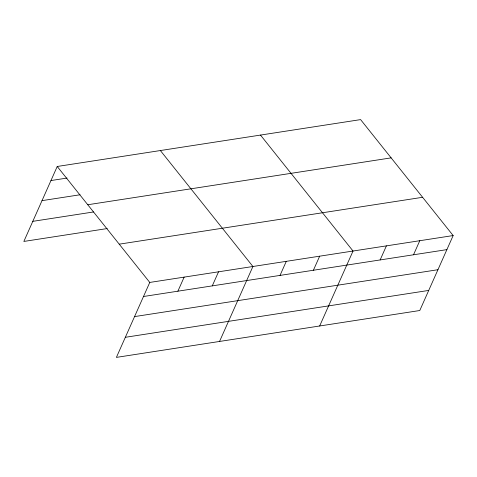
<?xml version="1.0" encoding="UTF-8"?>
<svg xmlns="http://www.w3.org/2000/svg" width="477" height="477" viewBox="0 0 477 477"><rect width="100%" height="100%" fill="white"/><g stroke="black" fill="none" stroke-linecap="round" stroke-linejoin="round"><path stroke-width="0.72" d="M453.15 235.56L149.766 282.432L116.394 357.392L419.778 310.521L453.15 235.56L360.606 119.608L57.222 166.479L23.85 241.44L107.247 228.555M177.885 291.191L184.152 277.119M212.271 285.878L218.538 271.807M219.545 341.454L252.917 266.494L160.373 150.541M280.029 275.408L286.289 261.336M313.395 270.25L319.662 256.185M319.662 325.988L353.034 251.027L260.49 135.074M380.139 259.941L386.406 245.87M413.511 254.784L419.778 240.712M50.961 180.55L67.054 178.064M42.012 200.644L80.053 194.765M87.762 204.746L391.146 157.869M32.794 221.346L93.516 211.967M119.226 244.17L422.61 197.293M143.505 296.503L446.883 249.626M134.556 316.597L437.94 269.72M125.338 337.299L428.722 290.427M57.222 166.479L149.766 282.432"/></g></svg>
